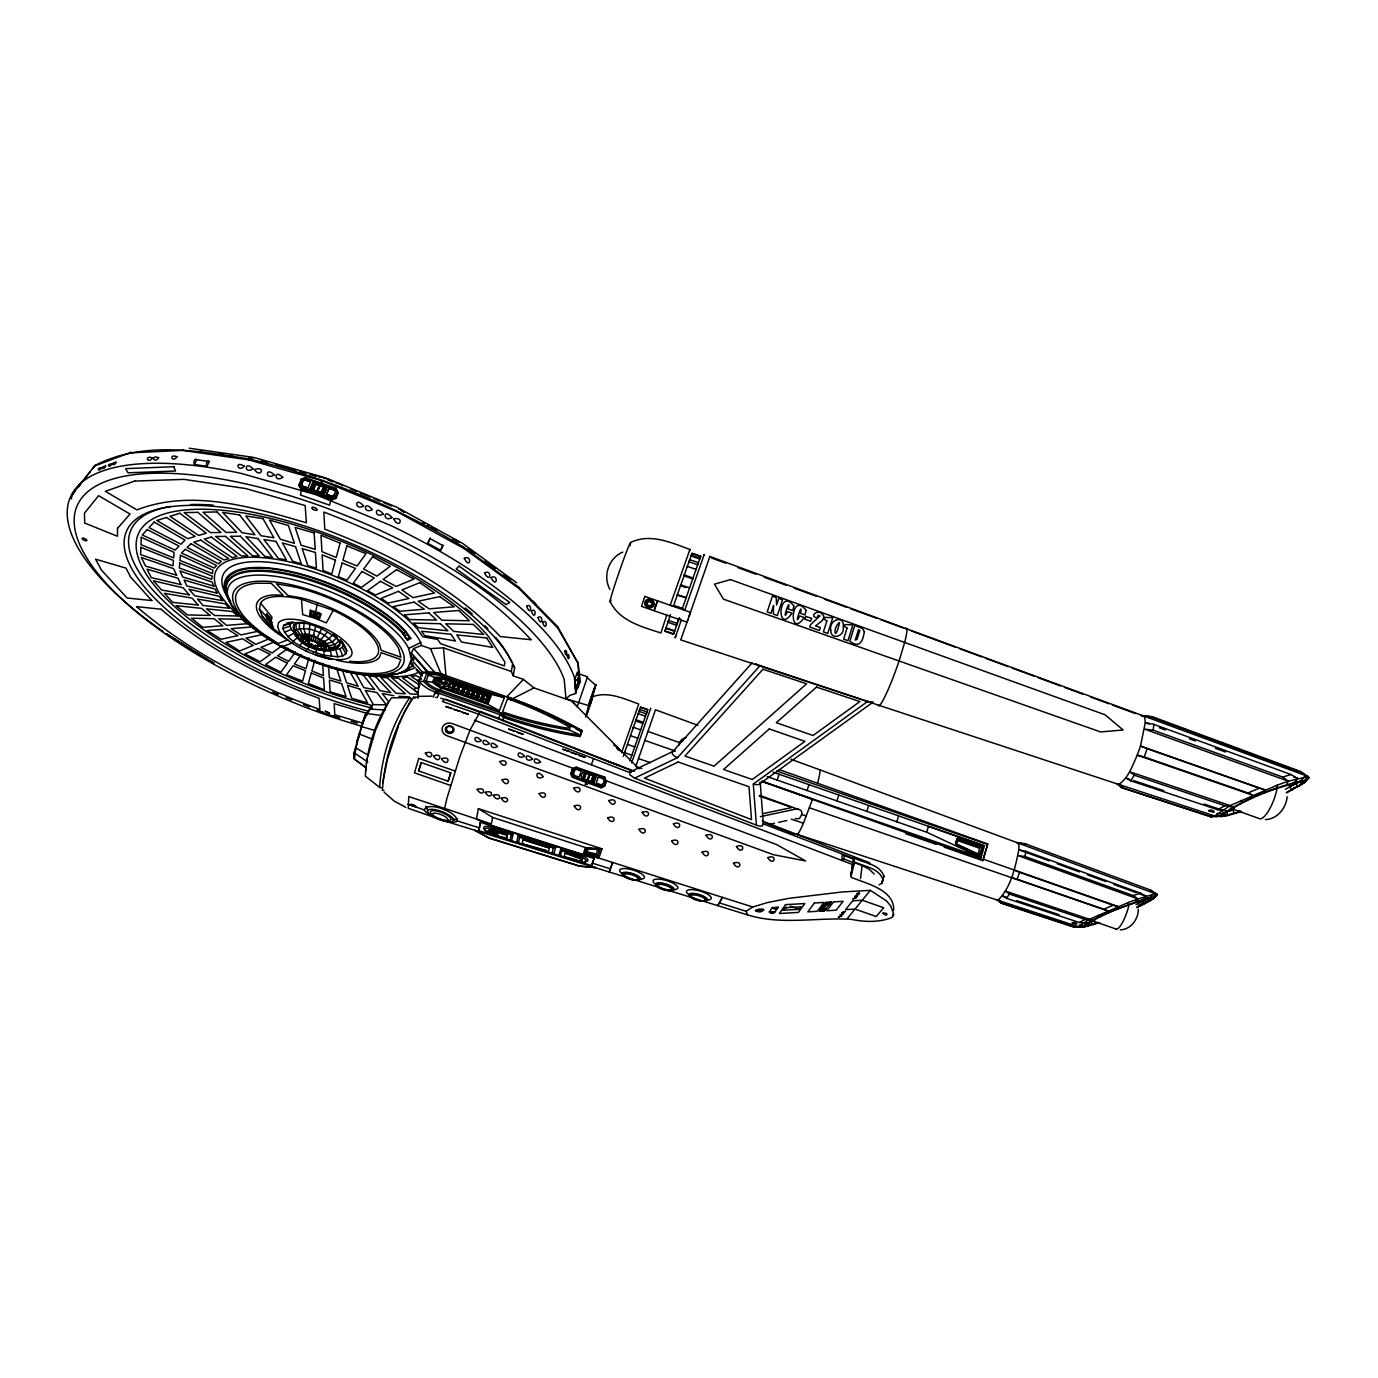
<?xml version="1.0" encoding="UTF-8"?>
<svg xmlns="http://www.w3.org/2000/svg" width="1378" height="1378" viewBox="0 0 1378 1378"><rect width="100%" height="100%" fill="white"/><g stroke="black" fill="none" stroke-linecap="round" stroke-linejoin="round"><path stroke-width="1.5" d="M511.221 834.655L510.049 840.373L511.806 839.977L513.116 833.621L511.221 834.655L494.478 829.332L494.513 827.713L491.688 826.938A10.697 3.29 18.2 0 0 483.747 827.334A10.697 3.29 18.2 0 0 488.208 832.174M342.984 642.871L346.791 650.829L345.826 653.844L342.76 655.876L337.851 656.806L323.899 655.205L324.071 650.089M413.813 656.634L413.658 660.286A6.649 1.929 -41 0 1 413.813 656.634L427.662 672.43M586.305 849.003L585.064 853.912L597.518 856.72L599.413 850.019M310.016 615.69L310.601 610.247L310.016 615.69L313.306 616.655L314.58 611.419L313.306 616.655M417.965 698.25L418.826 681.266L422.374 672.395A37.912 35.139 4.4 0 1 441.976 674.186L510.807 698.198A439.858 428.558 -31.2 0 1 582.067 730.616L580.052 736.593A375.918 327.671 14.4 0 1 503.797 717.593L500.025 714.665L498.457 718.834L501.248 720.039M419.033 686.761L419.377 680.112M422.168 675.978L422.374 672.395L426.818 673.463A34.14 31.642 4.7 0 1 444.474 675.082L441.976 674.186L441.838 675.788L445.972 675.582L443.44 647.832L430.487 648.642L421.41 645.472L413.71 648.521L411.281 652.845L411.901 659.201L410.833 663.559L413.555 666.659M365.773 767.201L353.905 758.951L353.698 752.732L355.834 750.218M366.255 768.063L354.697 759.226L354.663 751.079L354.18 757.779L354.456 754.231M478.993 830.641L480.267 822.304L594.039 858.46L591.61 865.591L478.993 830.641L480.267 822.304M433.398 697.199L434.948 691.963A37.516 34.484 6.1 0 1 418.826 681.266L423.632 681.455A33.813 31.108 6.2 0 0 438.17 691.101L500.421 712.805A341.451 299.198 14 0 0 569.252 729.961L580.448 735.111L580.052 736.593M418.688 770.939L421.22 762.585L450.744 772.886L448.16 781.223L418.688 770.939L421.22 762.585M842.251 854.791L841.82 860.423L843.939 859.028L844.266 854.808L762.93 823.717M365.618 771.043L365.876 767.494M331.099 499.525L329.549 505.158L300.507 495.029L301.403 489.19M759.657 795.33L800.635 810.212A5.701 5.426 2 0 1 801.979 814.243L799.395 818.566L795.158 818.687M1238.391 810.987L1241.061 811.676L1225.49 816.224L1216.602 816.551L1116.938 783.841L1121.347 787.493L1209.712 816.172L1219.926 815.965C1244.782 798.482 1274.995 786.804 1304.708 780.327L1308.273 776.555L1288.378 781.205L1282.677 777.071L1153.248 730.185L1153.782 724.328L1145.29 722.64L1144.86 718.059L1143.43 715.682L1141.122 715.664L1152.49 716.801L1300.798 771.559L1309.1 777.605L1303.467 783.341L1286.621 792.798M1138.314 909.239C1138.417 919.247 1130.821 929.478 1120.366 929.874M853.688 863.472L853.981 860.303M382.671 782.945L387.459 759.157L398.587 725.706M852.241 867.864L852.551 864.54M852.775 864.144L852.5 867.055L852.724 864.781M893.633 910.221C894.753 889.516 865.436 883.35 850.932 877.218L853.74 864.971L853.275 858.287L844.266 854.808M578.088 678.527L578.347 681.972L579.811 682.403L578.192 663.49L557.763 627.937L519.024 588.544L463.835 548.444L463.955 547.324C397.415 507.052 325.122 477.012 249.435 459.012C198.57 450.795 143.123 440.65 95.116 465.402L76.6 488.604L82.577 480.974M448.16 781.223L450.744 772.886M719.54 902.952L722.399 897.354L717.628 905.604L719.54 902.952L746.032 911.237L752.767 907L767.408 902.573L788.612 898.387L842.44 891.945L870.31 890.343L886.554 900.954L890.601 905.828L893.409 913.132A29.782 9.663 16.7 0 1 888.397 918.781C876.425 922.485 863.524 921.848 851.38 919.35C817.257 917.197 781.257 925.361 747.686 914.94L443.268 820.513L408.232 808.283L408.766 796.57L490.689 823.717M365.239 716.25L365.394 715.027L361.363 725.793M381.654 715.492L365.911 713.425L358.159 738.729M366.789 715.044L368.305 711.065M1155.229 896.665L1157.313 894.443L1152.284 894.598L1138.056 898.956L1133.216 895.562L1025.06 856.496L1025.818 851.294L1018.807 849.795L1018.893 845.524L1018.17 843.06L1016.723 842.544L1025.766 843.973L1018.17 843.06M406.493 669.656L406.321 670.793L409.593 668.623L401.721 672.533A101.576 36.586 23 0 1 374.73 674.893M1287.138 796.725C1286.156 808.111 1277.337 819.118 1265.383 819.617M479.182 827.799L456.979 820.84A17.225 6.942 19.1 0 0 445.938 810.247L444.302 809.644L446.903 798.396L460.028 756.178L470.156 729.823L480.302 711.341L634.448 771.301M513.271 675.875L511.359 671.517L512.547 664.179L514.614 667.762L513.271 675.875L523.416 679.406L533.992 687.915L571.56 701.006L576.245 705.45M1277.148 787.372L1276.648 790.404A22.513 6.735 -69.2 0 1 1268.225 811.384A22.513 6.735 -69.2 0 1 1259.01 818.48L1230.278 808.18M779.259 769.596L987.733 843.939L982.859 860.647L944.274 847.177M523.416 679.406L506.811 696.786L510.549 699.748L510.807 698.198L506.518 696.717A391.662 381.43 -22.2 0 1 570.733 725.93L582.067 730.616L580.448 735.111A376.607 328.136 14.4 0 1 504.055 716.06L434.948 691.963L438.17 691.101M367.823 762.086L354.525 753.008L357.264 740.589M355.765 746.945L354.956 751.716L356.316 746.153M366.341 763.894L367.323 758.4M478.373 808.628L476.409 819.169L491.085 825.284L583.066 854.515L598.827 858.081L602.048 848.831L478.373 808.628L492.635 817.412L585.426 847.556L602.048 848.831M313.271 635.706L305.52 633.846L303.694 628.351L304.142 622.649L299.353 622.529L293.652 624.906C291.395 641.373 314.925 653.448 328.825 649.09L328.636 645.765L324.433 641.459L313.271 635.706L315.924 625.44M309.792 623.631L309.24 634.517M271.345 618.688L266.505 614.244L266.195 615.742L270.811 620.823L273.188 627.076L262.302 616.345L259.409 609.024L260.563 603.03A64.025 22.909 22.9 0 1 301.455 599.275L333.2 610.333A64.025 22.909 22.9 0 1 377.951 646.713A64.025 22.909 22.9 0 1 349.495 661.199M333.2 610.333L326.362 622.89L314.477 618.102L317.267 603.891M316.079 617.62L319.386 618.963L316.079 617.62L317.216 612.349L319.903 613.417M491.085 825.284L492.635 817.412M507.07 835.43L492.428 830.865A5.788 1.774 18.2 0 0 488.053 831.296A5.788 1.774 18.2 0 0 491.843 834.276L506.398 838.875L507.328 834.655L492.687 830.09A5.788 1.774 18.2 0 0 488.415 831.037M506.398 838.875L507.328 834.655M860.544 878.561L862.094 865.505L854.412 862.611M266.505 614.244L271.087 619.928L266.953 615.466L267.263 613.968M850.777 874.909L851.518 871.378M851.087 874.1L852.62 865.591M267.832 617.62L271.087 621.547L272.017 617.206L260.563 603.03M518.231 835.24L516.888 841.545L518.438 842.991L519.661 837.324L518.231 835.24L555.73 847.16L554.094 853.103L551.941 853.378L553.405 848.038L555.73 847.16M1127.979 904.881L1128.496 902.435L1138.056 898.956L1136.678 901.712C1118.299 909.187 1098.111 914.906 1082.23 926.894L1073.72 927.032L1001.479 903.296L996.57 899.541L1000.635 900.885M522.107 843.749L523.089 839.667L549.391 848.021L548.323 851.88L522.107 843.749L546.566 850.484M307.69 641.321L303.883 634.741L309.464 643.543L314.907 646.024L318.749 645.765L317.147 643.009L313.116 640.942L314.46 635.017M323.899 655.205C308.672 650.347 289.759 644.267 282.852 628.523L283.575 625.388C304.504 616.379 331.392 630.935 345.568 647.023M80.355 484.505L81.491 482.334M80.544 483.678L79.511 485.693M591.972 699.18L595.985 684.573L594.004 689.413M78.357 487.089L79.476 484.935M297.131 635.482L291.309 629.384L290.121 626.18L290.724 623.562L293.118 621.771M356.781 744.223L357.694 740.331M356.644 745.515L357.539 741.743M71.708 495.753L75.876 489.672L71.725 495.77L71.415 498.939M367.754 756.625L375.626 729.858L387.838 703.073M689.689 550.39L689.913 549.477C671.207 542.622 650.089 532.924 630.469 542.553M589.87 701.281L588.509 705.519L565.962 698.767L570.01 695.356L575.677 693.461L577.537 686.554M303.177 642.94L298.905 638.651L298.613 635.292L305.52 633.846M315.769 652.81L316.992 648.004M317.44 648.487L318.473 646.024L324.106 646.644L327.292 645.421L326.241 647.901C317.577 651.157 305.416 645.61 300.904 637.721L302.282 634.001M300.904 637.721L302.109 634.621M577.158 706.931L587.545 676.805M1276.476 788.182L1277.251 785.133L1288.378 781.205L1286.587 784.616M879.164 884.848L881.954 883.126L883.091 878.888M474.514 720.212L853.74 864.971L853.947 857.943C863.782 862.99 879.44 863.937 883.918 876.029L881.868 882.557M585.581 716.853L588.923 704.416M570.785 774.126L572.697 768.666L576.176 767.15L604.701 777.106L605.993 781.843L604.374 786.407L600.98 787.751L572.542 777.364L570.785 774.126L572.697 768.666M576.211 767.735L573.127 769.217L576.176 767.89L604.253 777.674L605.769 780.603L604.253 777.674M308.948 657.84L306.002 668.64L294.392 663.989L301.145 654.722M573.231 773.592L574.454 770.164L573.231 773.592L574.161 775.401L579.087 777.106L581.24 771.06L576.331 769.355L574.419 770.319M572.542 777.364L570.957 773.54M982.859 860.647L987.733 843.939M575.832 768.39L576.176 767.15M574.161 775.401L573.282 773.454M979.637 854.377L982.514 846.747L957.521 838.048L955.436 842.75M982.514 846.747L980.12 855.531L955.815 844.18L957.521 838.048M762.206 781.309L981.153 857.667L984.392 845.799L773.092 772.145M314.856 660.217L311.841 670.983L323.434 675.616L322.641 663.335M560.846 848.779L559.175 854.67L560.278 855.979L579.208 861.75A8.733 2.687 17.4 0 0 586.167 861.233A8.733 2.687 17.4 0 0 580.775 856.823L561.793 850.691L560.846 848.779L581.947 855.6A9.698 2.98 17.4 0 1 587.855 859.665A9.698 2.98 17.4 0 1 584.565 861.646M981.153 857.667L926.705 832.226L928.393 826.318L984.392 845.799M585.96 772.696L583.686 779.087C574.609 775.349 605.028 786.166 587.51 780.413L589.715 774.195M560.278 855.979L561.793 850.691M584.634 771.353L595.52 774.987L596.209 776.555L595.468 775.142L584.634 771.353C576.159 776.503 584.806 783.634 592.712 782.911L594.176 782.273L596.243 776.417M317.371 646.299L324.64 645.421L325.535 642.286M356.988 741.054L359.262 733.682M357.97 739.865L359.761 733.682M584.737 772.111L594.848 775.797L584.737 772.111L582.463 778.467M326.241 647.901L326.603 646.678C322.176 638.737 309.843 633.122 301.214 636.481M591.593 700.472L592.368 698.095M896.802 821.805L898.525 815.897M883.918 876.029L882.953 879.388C878.423 867.313 862.783 866.383 852.93 861.319M881.954 883.126L882.936 879.784M565.187 853.034L579.208 858.425A4.789 1.464 17.4 0 1 582.171 860.837A4.789 1.464 17.4 0 1 578.347 861.129L564.067 856.771L565.187 853.034L579.449 857.633A4.789 1.481 17.4 0 1 582.429 859.855A4.789 1.481 17.4 0 1 579.742 860.561M996.57 899.541L997.93 900.282C1011.056 887.466 1015.293 867.348 1018.807 849.795L1049.14 860.854M866.883 811.366L868.64 805.475M591.369 781.567L593.539 775.521M824.664 910.135L822.08 910.29L821.391 908.033L826.283 908.688L823.837 911.22L819.445 911.185L826.163 902.314L831.399 902.022L823.837 911.22M827.351 903.451L829.677 904.261L824.457 904.554L824.75 903.606L822.511 906.552M592.712 782.911L594.211 782.118M836.98 800.945L838.789 795.054M321.866 650.45L333.2 650.33L339.453 645.869L340.142 643.629L336.766 637.601L332.908 634.224L329.29 638.651L324.433 641.459M598.224 777.14L603.133 778.863C605.08 780.792 603.667 784.34 601.049 784.771L596.14 783.066L598.276 777.003M893.288 914.251L892.875 915.233L893.03 914.286M332.184 649.572L339.815 648.9L342.347 647.178L343.122 644.663L342.106 641.493M807.095 790.524L808.92 784.65M588.94 704.072L590.594 699.077M591.954 699.507L590.335 704.399M564.067 856.771L576.969 859.906M600.98 787.751L604.718 785.322L606.441 780.448M604.167 778.794L604.701 777.106M777.192 780.086L779.052 774.229M549.391 848.021L523.089 839.667M604.374 786.407L604.718 785.322M670.483 614.64L664.937 631.313L673.48 634.293L679.199 617.688L681.266 620.203L675.099 637.945L675.926 635.534M680.543 585.719L680.835 584.823L689.586 587.872L696.045 569.407L687.312 566.375L680.543 585.719L685.779 587.545M591.317 701.505L589.508 706.793M371.268 705.915L364.085 719.712L359.038 733.906L372.663 739.263M493.6 834.913L506.656 838.1M1308.273 776.555L709.877 556.436L689.034 616.5M463.835 548.444L396.244 511.307L396.571 510.291M583.066 854.515L585.426 847.556M585.064 853.912L586.839 848.676L599.947 849.692L597.518 856.72M645.455 716.216L640.684 729.858L633.398 727.308L633.002 728.445L638.203 713.683L645.455 716.216L647.763 709.704L640.563 707.19L638.031 714.235M590.387 699.542L591.438 696.613M666.78 615.156L660.906 633.002C642.062 626.766 619.669 621.254 610.213 601.686M591.61 865.591L594.039 858.46M703.9 555.334L704.21 554.456L684.711 610.299L682.42 608.456L670.19 605.252L689.913 549.477M623.287 756.35L624.975 751.475L624.561 752.664L631.847 755.213L629.918 760.725M621.581 752.698L638.772 703.986C623.683 698.801 606.888 690.309 590.938 697.457M680.835 584.823L677.201 595.227L686.158 597.707L677.425 594.659L673.67 605.407L682.42 608.456L689.586 587.872M691.119 556.023L692.049 553.336L700.644 556.333L692.049 553.336L687.209 566.771M624.561 752.664L633.398 727.308M677.201 623.476L668.537 620.444L667.882 622.288L676.564 625.319L678.527 619.652M641.821 768.545L635.758 766.495L655.48 709.808L697.923 725.31M591.334 696.768L592.333 693.892M588.63 709.429L589.612 706.638M631.847 755.213L640.684 729.858M631.641 762.844L650.726 708.154M695.907 569.803L700.644 556.333L699.714 559.02L692.841 556.609M688.001 619.445L680.732 639.909L1121.02 785.184M796.691 833.862A34.416 3.049 -70.7 0 0 803.426 823.234L812.52 799.206L762.051 781.292M605.82 780.465L604.201 785.047L601.17 786.39L573.041 776.572L571.543 773.661L573.179 769.079M1011.418 877.631L1017.102 879.233L1019.531 872.343L1014.105 870M1123.346 787.82L1119.143 784.185C1128.789 777.536 1132.492 765.341 1137.263 755.161L1144.205 756.953L1147.133 748.702L1140.502 745.998L1145.29 722.64L1149.286 724.105M592.316 694.064L593.332 691.119M588.647 709.274L586.787 714.562M587.235 779.879L589.164 774.436L586.184 773.385L584.238 778.846M588.061 780.172L589.991 774.729L592.988 775.762L591.041 781.205M319.386 618.963L321.229 613.968L317.216 612.349M591.351 764.807L593.556 758.623M569.252 729.961L570.733 725.93M579.432 674.858L577.434 680.301L574.781 679.337L577.451 672.068L579.432 674.858L579.983 682.162L578.002 687.588L575.539 689.052L574.781 679.337M575.539 689.052L578.071 682.351L577.761 678.2M578.347 681.972L576.693 686.52L578.14 686.95M610.351 868.812L612.676 862.473L609.145 871.964L610.351 868.812L592.454 863.214M593.195 691.601L595.003 686.64M587.786 711.668L586.029 716.543M499.37 710.755L504.365 697.63L443.923 676.546A32.452 30.075 4.7 0 0 428.524 674.824L425.888 681.473A32.142 29.558 6.2 0 0 438.772 689.62L499.37 710.755L487.881 704.296L442.407 688.432A24.149 22.237 6.2 0 1 432.744 682.317L425.595 681.145M313.168 653.017L313.736 652.276M361.036 727.084L365.911 713.425M485.779 702.005L485.538 699.628L488.294 695.442L484.556 694.133L482.042 700.696L485.779 702.005L488.294 695.442M490.241 695.046L489.069 695.115L486.158 702.711L487.209 702.969L490.241 695.046L445.904 679.578A23.219 21.497 5.1 0 0 435.879 678.252L434.259 682.334A23.064 21.238 6.2 0 0 442.803 687.484L443.527 687.863A22.134 20.377 6.2 0 1 435.345 682.92L434.018 682.093M487.881 704.296L491.653 694.443L504.365 697.63M476.047 698.612L478.579 692.049L474.842 690.74L472.292 697.302L476.047 698.612L475.789 696.217L478.579 692.049M477.167 698.99L479.699 692.428L483.437 693.737L480.922 700.3L477.167 698.99L478.786 697.268L479.699 692.428M480.922 700.3L480.664 697.923L483.437 693.737M482.042 700.696L483.661 698.973L484.556 694.133M709.549 557.298L709.877 556.436M467.435 695.597L469.967 689.034L473.705 690.344L471.173 696.906L467.435 695.597L469.054 693.875L469.967 689.034M471.173 696.906L470.914 694.529L473.705 690.344M472.292 697.302L473.911 695.563L474.842 690.74M461.423 693.513L461.199 691.325L463.973 686.95L460.235 685.641L457.685 692.204L461.423 693.513L463.973 686.95M462.56 693.892L465.109 687.346L468.847 688.655L466.298 695.201L462.56 693.892L464.179 692.169L465.109 687.346M466.298 695.201L466.04 692.824L468.847 688.655M451.691 690.102L451.433 687.725L454.24 683.557L450.503 682.248L447.936 688.811L451.691 690.102L454.24 683.557M452.811 690.499L455.377 683.953L459.115 685.262L456.549 691.808L452.811 690.499L454.43 688.776L455.377 683.953M456.549 691.808L456.307 689.431L459.115 685.262M457.685 692.204L460.235 685.641M447.936 688.811L449.555 687.071L450.503 682.248M435.103 682.696L436.895 678.992A22.289 20.636 5.2 0 1 446.506 680.267L489.069 695.115M435.706 697.354L437.343 697.526L438.979 693.358L434.845 693.53M432.52 682.076L434.707 677.321A24.322 22.513 5.1 0 1 446.265 678.613L491.653 694.443M419.877 684.866L418.464 688.38A6.924 2.429 21.6 0 0 414.451 689.362A6.924 2.429 21.6 0 0 418.223 693.065L398.19 678.148L391.869 677.873L410.231 693.961L417.861 694.34M423.632 681.455L426.818 673.463M407.871 670.294L403.926 672.24L401.721 672.533L402.066 671.654M407.543 640.253L402.893 633.708L406.028 631.692L410.799 638.427L407.543 640.253L402.893 633.708A101.576 36.586 23 0 0 266.815 571.508A101.576 36.586 23 0 0 247.54 622.012M440.615 550.287L443.027 545.361L440.615 550.287L427.766 543.259L430.177 538.316L427.766 543.259M407.905 667.899L411.402 659.39L408.646 648.47A98.803 35.466 22.9 0 0 267.763 575.47A98.803 35.466 22.9 0 0 265.454 637.015A98.803 35.466 22.9 0 0 407.905 667.899L413.762 665.918M320.471 649.038L321.522 646.558M323.072 649.124L324.106 646.644M325.036 648.745L326.086 646.265M310.825 646.179L311.876 643.715M314.132 647.522L315.183 645.042M302.85 640.994L303.901 638.531L301.954 635.241M304.986 642.82L306.037 640.339L303.901 638.531M307.69 644.577L308.741 642.114L306.037 640.339M399.293 723.794L402.841 715.492M301.455 639.271L302.523 636.791M299.129 485.745L301.196 479.096L305.106 477.598L336.111 488.398L337.92 493.531L335.767 498.509L331.857 499.835L316.285 493.445L300.835 489.035L299.129 485.745L301.696 479.51L299.698 484.057L301.231 487.312L331.788 497.975L335.198 496.648L337.162 491.877L335.629 488.828L337.162 491.877M335.767 498.509L337.851 491.86M333.838 495.477L335.302 492.118L334.354 490.034L329.015 488.174L326.397 494.444L331.736 496.304L333.838 495.477L331.719 496.08L326.379 494.22M634.741 746.91L627.438 744.361M320.936 492.514L323.382 486.951L320.127 485.814L317.698 491.395M321.229 493.083C331.22 485.056 311.428 478.373 312.927 490.189L321.212 492.807M324.278 493.582L326.81 487.519L324.278 493.582L322.607 494.22L310.791 489.896L310.067 488.415L310.791 489.896M326.397 494.444L329.015 488.174M313.374 483.213L311.531 489.448L323.52 492.945L325.346 486.71L313.392 483.437L314.305 482.851M313.547 489.948L315.993 484.367L319.231 485.504L316.802 491.085M317.078 491.636L319.851 485.263M301.575 484.022L302.523 486.124L307.88 487.984L310.515 481.714L305.175 479.854L303.057 480.664L301.593 484.246L303.057 480.664M310.084 488.639L312.634 482.576L314.287 481.938L326.069 486.038L326.81 487.726M71.708 495.891L72.397 495.046M637.756 738.246L630.487 735.663M207.027 466.315L209.232 461.544L196.709 459.735A2.894 1.654 -83.9 0 0 194.332 460.493A2.894 1.654 -83.9 0 0 194.487 464.507L207.027 466.315A2.911 1.654 -83.8 0 1 206.872 462.302A2.911 1.654 -83.8 0 1 209.232 461.544M194.487 464.507L196.709 459.735M322.107 627.92L317.336 637.325M673.635 751.131L629.712 772.197L629.78 774.746L634.621 778.139L758.055 825.766A6.959 2.98 23.5 0 0 762.137 825.939L763.326 824.268L760.208 782.136A6.563 3.221 21.2 0 1 753.301 784.048L756.436 825.25M403.547 713.821L410.644 700.989M307.587 649.52L309.843 645.128M852.345 867.951L853.43 865.884M314.58 641.528L316.44 637.98M1135.989 901.97L1136.04 900.867M1006.526 897.25L1002.495 895.924L1006.663 898.387L1009.282 894.012L1084.986 919.436L1092.478 920.194M1129.684 779.276L1125.671 777.933L1130.77 780.792L1134.283 775.194L1224.87 805.699L1233.655 806.785M326.879 632.519L321.143 639.306M850.794 875.254L850.967 873.445M769.303 911.995L772.283 907.585A3.6 3.393 35.2 0 0 778.208 907.241L775.177 911.668L769.303 911.995A3.583 3.376 35.3 0 0 775.177 911.668M578.484 855.996L579.397 854.67M786.373 907.258L783.272 909.687L786.338 907.447M1136.678 901.712L1144.05 899.266L1146.151 896.286L1140.519 893.168L1025.818 851.294M295.34 652.087L288.657 661.388L277.65 655.807L287.985 648.332M799.24 909.342L801.031 906.845L784.737 907.792L782.997 910.29L799.24 909.342L790.249 906.19M1294.993 782.032L1297.628 778.381L1291.014 774.539L1153.782 724.328M797.345 834.413L1078.233 926.653L1089.464 919.298L1128.496 902.435M821.254 911.375L822.08 910.29M823.975 907.878L827.144 903.624L831.399 902.022M828.901 904.605L829.763 903.486M1116.49 929.203L1090.98 920.297L1091.72 919.35M84.024 479.768L90.19 471.793M92.653 468.606L95.116 465.402M847.401 918.403L870.31 890.343M1291.909 790.197L1294.166 787.424M299.87 645.576L303.108 641.666M1215.12 815.707L1230.158 805.596L1277.251 785.133M1136.953 907.516L1144.084 904.071L1146.169 901.608L1138.331 905.398M1144.05 899.266L1149.614 897.733L1152.284 894.598M1301.159 780.568L1304.38 776.796M1144.084 904.071L1153.007 898.938L1157.313 894.443L1149.838 889.792L1156.056 893.977L1153.076 897.147L1149.614 897.733M1154.988 896.802L1153.076 897.147M672.774 751.647L752.147 662.818M634.621 778.139L677.545 757.642L760.088 665.591L867.64 701.454L873.135 702.074L759.829 783.789M315.958 642.234L318.731 639.151M1298.834 786.39L1301.779 783.238M1300.97 784.564L1301.865 783.6M1149.562 901.143L1155.97 895.958L1153.007 898.938M93.876 466.212L129.721 452.845L182.551 450.417L248.608 459.856L249.435 459.012M1286.329 792.505L1301.194 784.203L1302.865 782.48L1302.176 781.636C1274.305 787.734 1246.056 798.672 1222.527 814.777L1227.626 814.984L1240.872 811.16M1303.519 782.893L1304.57 781.843M1305.138 781.653L1306.189 780.585M1303.467 783.341L1309.1 777.605L1301.59 772.541L1150.372 716.767M336.766 637.601L332.735 641.631L326.999 643.664M339.229 640.804L334.957 644.473L328.636 645.765M411.057 698.887L409.662 697.785C392.024 723.381 381.534 756.367 379.656 787.389L381.258 787.837M293.135 641.201L297.235 637.842L306.45 645.076M182.551 450.417L183.584 449.607M372.043 707.431L371.405 708.843M370.337 709.463L371.716 708.361M333.614 648.091L329.979 650.95L325.001 650.554M340.142 643.629L335.784 646.988L329.256 647.608M579.346 866.125L595.52 867.572L579.346 866.125L488.897 838.065L474.773 830.279L489.121 837.979L579.466 866.021M282.369 645.455L272.103 652.983L261.028 647.35L274.963 641.683M753.301 784.048L867.64 701.454M307.845 640.787L313.116 640.942M317.147 643.009L321.16 640.133M339.453 645.869L333.2 650.33L327.378 650.089M129.721 452.845L130.893 452.053M1285.398 789.37L1300.246 781.05L1301.194 784.203M1303.485 782.118L1306.878 779.896M402.893 633.708L406.028 631.692L406.717 634.38L410.799 638.427M1154.092 897.526L1151.285 899.662L1153.197 898.439M1136.764 907.292L1148.184 901.522L1152.06 898.542L1151.061 898.18C1127.945 904.33 1104.312 912.839 1084.365 925.93L1098.938 922.502M405.149 635.379L406.717 634.38M403.926 672.24L409.593 668.623M1295.802 783.031L1297.576 781.395M419.17 671.586L415.484 673.756A116.286 42.218 23 0 1 370.975 674.927M287.83 636.705L294.203 632.984M622.701 552.096C608.697 557.969 602.496 576.228 609.92 589.422M407.475 638.651L409.094 637.738M429.23 525.776L428.386 525.07M1130.77 780.792L1217.652 809.696L1224.87 805.699M1006.663 898.387L1079.284 922.502L1084.986 919.436M1136.058 904.623L1147.461 898.835L1148.184 901.522M510.549 699.748L533.992 687.915M408.646 648.47L420.703 642.51L421.41 645.472M1294.734 783.6C1279.525 791.075 1307.567 779.293 1293.546 783.961M318.06 643.802L322.779 641.528M1143.602 899.128L1140.433 901.091L1142.707 900.506M1144.601 899.713L1147.771 897.75M592.643 782.015L594.9 775.642M267.074 618.756L271.81 622.546L266.35 616.896L271.053 622.873M270.467 621.357L271.81 622.546M284.316 632.381L291.309 629.384M1144.205 756.953L1247.968 792.953L1259.268 788.216L1264.987 789.87L1265.314 792.488M1017.102 879.233L1103.778 909.187L1113.2 905.243L1118.109 906.517L1118.523 908.584M1295.32 781.998L1288.843 785.632L1292.426 784.668M572.456 769.579L574.35 768.838L452.139 723.536A7.631 6.597 10.1 0 0 442.459 727.171A7.631 6.597 10.1 0 0 447.127 735.8L773.454 854.704L805.699 860.974L776.451 844.507L605.2 780.396M299.009 484.057L300.731 487.536L331.788 498.371L335.698 496.855M324.261 493.358L322.607 494.22M301.713 479.733L305.124 478.2L335.646 489.052M303.074 480.888L305.193 480.078L310.515 481.714M319.954 655.411L318.731 655.894L321.987 656.1M292.67 642.803L283.213 646.316L300.077 654.946A88.95 31.832 22.9 0 0 398.242 666.194L400.86 659.562L381.138 652.672L379.363 657.495A67.177 24.029 22.9 0 1 336.37 660.062M1145.514 898.335L1147.53 897.715M1078.233 926.653L1083.814 927.17L1099.627 922.657M318.662 644.559L323.813 642.854M1133.216 895.562L1140.519 893.168M438.772 689.62L442.407 688.432M282.852 628.523L290.121 626.18M905.191 628.661L906.535 628.213A41.271 4.323 -70.3 0 1 904.726 642.217L899.093 660.906A41.271 4.323 -70.3 0 1 878.182 705.502M401.721 672.533L405.408 671.758M1282.677 777.071L1291.014 774.539M1087.707 925.12L1084.383 926.085L1087.81 926.378M1085.761 926.171L1085.072 923.467L1094.545 921.072L1095.234 923.76M686.106 737.661L683.953 738.229A9.198 8.01 23.2 0 0 679.664 742.656A9.198 8.905 27.4 0 0 679.199 744.93M283.575 625.388L290.724 623.562M314.218 648.607L319.007 649.382M318.886 645.231L325.983 643.629M770.354 824.182L774.488 823.269M778.622 822.356L786.89 820.513M286.435 623.218L291.447 622.133M760.363 816.654L798.155 808.576M763.636 813.502L792.04 807.491L759.209 796.036M1094.787 920.022L1090.98 920.297M318.749 645.765L325.673 644.697M321.884 656.824L323.761 656.531M316.234 646.265L322.917 645.765M318.232 646.127L324.64 645.421M418.86 696.338L432.141 696.166M1231.14 808.765L1234.033 808.473M1073.72 927.032L1079.99 926.946M1121.347 787.493L1211.073 816.93L1216.602 816.551M629.712 772.197L631.348 772.317M772.283 907.585L778.208 907.241M824.457 904.554L829.677 904.261M821.099 908.98L826.283 908.688M819.445 911.185L824.595 910.875M332.012 658.805L328.446 658.942L317.147 655.601L305.761 651.019M328.825 649.09L335.181 648.969L335.784 646.988C328.653 633.966 308.396 624.751 294.358 630.332L293.858 632.364L298.234 636.791M248.626 457.703L253.018 458.288M409.662 697.785L391.541 697.802C375.694 719.85 366.479 749.029 365.377 776.159L379.656 787.389M387.356 704.847L372.87 704.658L369.786 710.083M318.197 649.779L325.759 650.812M398.965 696.338L409.008 696.837L411.988 699.438M413.762 697.061L417.827 697.268M1079.284 922.502L1086.708 923.294M369.166 708.998L385.203 710.014M1217.652 809.696L1226.334 810.815M1079.284 925.206L1083.211 925.585M1216.981 813.485L1221.649 813.95M1153.248 730.185L1144.67 729.151L1288.378 781.205M1143.43 715.682L1152.49 716.801M1025.06 856.496L1017.946 855.566L1138.056 898.956M189.182 448.212L253.518 457.358M218.895 453.379L223.425 454.068M1091.049 924.156L1093.874 924.604M1082.23 926.894L1083.814 927.17M230.436 455.033L231.814 455.377M443.268 820.513L444.663 820.754M393.832 695.701L382.274 693.547L388.562 701.712M327.309 479.148L333.442 481.611M585.133 852.482L597.57 855.307M318.921 476.53L322.107 477.443M324.243 478.51L325.26 478.614L323.537 477.839M384.031 790.645L382.412 790.197C384.479 758.021 395.348 723.881 413.555 697.268L414.967 698.405M494.478 829.332L491.929 828.643A9.629 2.945 18.2 0 0 484.643 829.349A9.629 2.945 18.2 0 0 490.947 834.327L493.427 835.223L493.358 834.258M200.361 450.727L201.739 451.261M404.426 512.185L399.93 509.36M254.275 457.582L325.397 477.787L397.019 507.311L462.388 543.294M261.372 460.562L267.453 462.285M275.583 464.593L295.857 470.346M299.922 471.5L306.002 473.24M312.823 475.255L315.683 476.065M248.608 459.856L322.159 480.767L396.244 511.307M360.657 726.327L375.522 730.702M577.83 675.065L579.294 675.496M576.159 679.647L577.623 680.077L578.002 687.588M310.291 610.488L314.27 611.66M310.326 615.449L313.598 616.414M314.477 618.102L302.695 614.64L301.455 599.275M640.563 707.19L647.781 709.704M315.924 654.912L325.346 657.702A39.928 14.09 22.9 0 0 351.993 652.431A39.928 14.09 22.9 0 0 323.503 627.834L303.918 620.996A39.928 14.09 22.9 0 0 278.442 623.063L277.65 626.714L279.372 631.21A39.928 14.09 22.9 0 0 306.433 651.105M366.686 713.322L334.182 703.607L334.785 714.734L362.517 723.054M333.149 715.923L339.057 717.697M351.149 721.331L357.229 723.14M339.746 718.455L316.957 710.514M319.954 477.288L318.921 476.926M584.53 853.533L752.767 907M494.513 827.713L513.116 833.621M519.661 837.324L553.405 848.038M440.719 819.359L443.268 820.168M1000.239 902.607L1075.322 927.291M1133.715 780.62L1163.842 790.645M1204.027 804.011L1222.114 810.04M1016.602 900.609L1058.941 914.665M1230.158 805.596L1129.564 771.714L1134.283 775.194M1089.464 919.298L1005.389 891.066L1009.282 894.012M791.316 819.135L803.426 823.234M638.514 758.606L650.433 762.671M801.91 814.501L806.388 816.034M809.506 807.835L1107.636 910.892L1109.014 912.563M691.325 555.179L699.99 558.193M1253.911 797.259L1252.43 795.123L1137.263 755.161L1140.502 745.998L1264.987 789.87M336.749 482.955L335.956 482.92M329.015 488.38L334.354 490.034M666.005 627.834L674.652 630.848M577.365 673.239L587.424 676.753M443.44 647.832L511.359 671.517M776.727 771.008L987.268 844.421M956.573 838.668L981.549 847.349M767.219 776.624L926.705 832.226M905.673 833.724L936.144 844.352M450.847 683.798L452.707 684.453M455.705 685.486L457.582 686.141M460.545 687.002L462.612 687.708M465.454 688.897L467.314 689.551M470.311 690.585L472.189 691.239M475.186 692.29L477.064 692.945M480.061 693.978L481.921 694.633M484.918 695.683L486.796 696.338M449.555 687.071L451.433 687.725M454.43 688.776L456.307 689.431M464.179 692.169L466.04 692.824M469.054 693.875L470.914 694.529M473.911 695.563L475.789 696.217M478.786 697.268L480.664 697.923M483.661 698.973L485.538 699.628M459.15 690.602L461.199 691.325M442.803 687.484L487.209 702.969M608.111 761.569L620.41 765.841M311.049 474.738L309.706 474.032L316.647 476.116M644.87 740.417L675.168 751.044M762.034 781.498L983.306 860.165M445.835 699.783L498.457 718.834M572.68 776.882L601.256 786.855M454.998 770.991L418.826 758.365L414.451 772.834L450.52 785.426M407.836 804.201L424.39 809.971A17.259 3.497 20.2 0 0 439.306 818.859M1147.133 748.702L1259.268 788.216M817.499 783.169A34.416 3.049 -70.7 0 0 819.996 769.871L1157.313 894.443M983.616 859.286L1118.109 906.517M1019.531 872.343L1113.2 905.243M648.004 731.425L679.647 742.656M711.565 558.038L725.689 563.189M737.781 567.598L755.936 574.23M763.998 577.158L786.183 585.254M794.262 588.199L816.448 596.295M824.509 599.223L846.695 607.319M850.726 608.8L876.959 618.36M880.99 619.824L903.176 627.92M790.938 759.278L819.996 769.871M1057.219 863.817L1079.456 871.929M1087.535 874.875L1105.724 881.524M1113.82 884.469L1136.058 892.6M1140.088 894.064L1146.151 896.286M1159.311 727.773L1165.323 729.978M1189.386 738.78L1195.398 740.985M1215.448 748.306L1225.455 751.975M1293.615 776.916L1297.628 778.381M758.4 664.971L760.088 665.591M577.726 769.079L583.394 771.163M911.237 630.883L955.609 647.247M959.639 648.728L981.825 656.91M985.856 658.408L1008.024 666.573M1012.072 668.072L1034.241 676.254M1038.271 677.735L1060.457 685.917M1064.488 687.398L1082.643 694.099M1090.704 697.079L1108.859 703.762M1112.89 705.243L1135.076 713.425M1024.44 843.491L1150.975 890.222M428.885 525.69L427.99 525.311M843.939 859.028L852.879 862.439M632.123 770.87L502.643 720.66L504.055 716.06L500.421 712.805M764.773 822.632L794.469 834.172M629.505 772.524L477.977 713.925L442.424 701.523L445.042 699.042L480.905 712.03M844.249 855.566L854.257 859.424L853.275 858.287M762.258 821.012L869.552 862.749L869.828 863.92M341.417 485.28L342.743 485.624L341.399 484.867M428.076 674.875L434.38 677.373M272.413 692.152L278.27 694.495M286.073 697.595L291.929 699.921M303.642 704.589L309.499 706.914M317.319 710.014L323.262 712.374M311.859 646.885L315.441 648.332M444.302 809.644L441.735 808.593A17.259 6.924 21.2 0 0 424.424 809.988M337.093 483.092L339.97 484.264M329.928 480.543L332.804 481.732M350.615 489.035L356.471 491.446M360.381 493.066L370.148 497.096M374.058 498.698L379.932 501.127M383.825 502.729L391.645 505.95M320.643 483.592L328.412 486.796M405.769 807.353L394.177 801.066L384.169 792.247M328.481 479.957L327.327 479.372M1103.778 909.187L1107.636 910.892M862.094 865.505L869.001 869.105L874.289 874.065M966.081 850.037L977.278 855.256M399.603 509.188L398.655 509.102M403.857 511.944L400.55 510.17M436.154 529.772L431.572 527.292M1247.968 792.953L1252.43 795.123M410.833 663.559L413.004 664.678M306.674 644.422L310.222 647.005M424.458 522.917L422.874 522.279L423.718 522.968M454.43 539.401L452.845 538.764L453.672 539.435M429.747 538.402L442.596 545.43M455.722 540.107L459.184 542.191L454.964 540.159M532.459 600.963L533.338 601.514M1209.712 816.172L1211.073 816.93M1097.835 915.268L1100.109 916.542M1219.926 815.965L1221.27 816.741M421.547 678.768L416.19 675.633L411.212 676.46L418.12 681.042M355.438 747.582L368.357 755.333M191.077 649.141L166.015 633.553L213.314 663.438L212.556 662.508M194.66 651.363L210.765 661.388M431.28 527.119L436.981 529.875M1240.527 800.497L1243.077 802.151M417.775 683.953L407.44 677.098L402.514 677.924L415.777 687.966M463.955 547.324L518.972 587.321L557.59 626.628L578.192 663.49M435.534 678.286L436.568 679.027M462.905 543.604L516.664 582.756M468.02 548.41L474.876 553.405M485.159 560.898L495.46 568.373M504.038 574.626L510.894 579.621M997.93 900.282L1001.479 903.296M443.923 676.546L446.265 678.613M587.338 677.787L595.813 685.348M294.789 634.896L298.905 638.651M571.56 701.006L638.927 768.752M533.803 601.91L536.059 604.219M268.469 618.05L271.208 621.03M259.409 609.024L271.087 621.65M413.71 648.521L434.966 672.688M411.281 652.845L429.178 673.222M423.218 672.998L413.572 662.008A6.614 1.895 -41 0 0 413.417 665.608M418.567 671.017L421.341 674.186M416.156 668.743L421.634 674.996M416.277 669.76L420.359 674.428M298.613 635.292L294.358 630.332L293.652 624.906M1304.708 780.327L1305.483 781.274M303.608 635.826L305.296 638.686M1300.798 771.559L1301.59 772.541M304.09 637.17L308.534 642.751M386.942 705.588L376.849 692.531L365.377 690.395L373.266 704.399M826.163 902.314L827.144 903.624M307.156 640.27L309.464 643.543M300.025 634.259L296.253 628.919L295.788 623.304M340.297 639.478L342.226 642.682M343.122 644.663L346.791 650.829M349.926 671.741L358.159 686.227L346.619 682.799L342.829 671.344M304.917 633.983L308.345 640.408M578.192 675.117L578.708 676.098M302.385 633.759L299.439 628.23L299.353 622.529M342.347 647.178L345.826 653.844M335.646 635.413L336.99 638.1M337.92 493.531L336.111 488.398M746.032 911.237L747.686 914.94M339.815 648.9L342.76 655.876M430.487 648.642L441.029 673.842M307.26 635.292L309.206 640.236M293.101 627.214L294.151 630.056M336.301 667.693L340.814 681.076L329.29 677.649L328.584 665.402M1296.388 783.6L1297.335 786.735M1290.29 786.959L1291.22 790.094M335.75 649.693L337.851 656.806M1234.085 813.33L1233.172 810.178L1226.73 811.814L1227.626 814.984M1222.803 812.279L1223.698 815.449M1142.655 901.419L1143.361 904.106M1088.758 922.743L1089.464 925.43M309.24 635.344L310.343 640.27M330.393 649.503L331.409 656.565M557.59 626.628L557.763 627.937M565.962 698.767L564.205 679.475A265.058 96.374 23 0 0 279.166 492.497A265.058 96.374 23 0 0 77.65 539.332A265.058 96.374 23 0 0 362.225 726.43M575.677 693.461L574.402 677.494A274.188 100.267 23 0 0 390.508 525.397L315.751 494.668L241.615 473.498A274.188 100.267 23 0 0 71.208 495.408A274.188 100.267 23 0 0 162.948 631.331M300.731 487.536L300.835 489.035M577.968 662.112L578.932 674.996M302.523 486.124L307.88 487.984M301.196 479.096L301.317 480.767M305.106 477.598L305.227 479.199M518.972 587.321L519.024 588.544M331.788 497.975L335.198 496.648M331.788 498.371L331.857 499.835M311.6 636.291L311.669 640.512M371.182 707.896A208.13 75.756 23 0 1 160.02 597.604A208.13 75.756 23 0 1 170.476 506.432M190.526 504.555A208.13 75.756 23 0 1 213.039 505.106M465.161 607.956A208.13 75.756 23 0 1 472.206 613.882M484.953 625.784A208.13 75.756 23 0 1 487.812 628.712M495.546 637.325A208.13 75.756 23 0 1 511.858 662.525M368.908 711.272A211.661 76.772 23 0 1 129.205 563.602A211.661 76.772 23 0 1 279.837 518.628A211.661 76.772 23 0 1 514.614 667.762M257.548 629.935A101.576 36.586 23 0 1 252.381 626.008M403.065 672.085A104.211 37.637 23 0 1 399.568 672.964M395.744 673.618A104.211 37.637 23 0 1 391.645 674.049M231.556 603.995A104.211 37.637 23 0 1 279.045 569.286A104.211 37.637 23 0 1 406.028 631.692M415.174 667.452A108.294 39.307 23 0 1 405.821 671.138M420.703 642.51A108.294 39.307 23 0 0 289.966 565.617A108.294 39.307 23 0 0 230.66 601.428A103.126 37.258 23 0 1 281.956 570.285A103.126 37.258 23 0 1 405.132 631.589M229.024 598.896A101.559 36.62 23 0 1 226.784 593.04M226.388 591.214A101.559 36.62 23 0 1 293.497 574.85A101.559 36.62 23 0 1 403.254 632.812M214.107 663.163A274.188 100.267 23 0 1 210.283 661.027M206.476 658.839A274.188 100.267 23 0 1 198.897 654.412M195.125 652.173A274.188 100.267 23 0 1 187.701 647.626M184.032 645.317A274.188 100.267 23 0 1 180.397 643.009M175.04 639.513A274.188 100.267 23 0 1 169.787 636.016M282.197 635.206A64.025 22.909 22.9 0 1 262.302 616.345M330.582 658.546A67.177 24.029 22.9 0 1 320.712 655.428M756.884 911.358A4.289 1.085 -6.4 0 1 756.901 909.687A4.289 1.085 -6.4 0 1 763.343 909.308A4.289 1.085 -6.4 0 1 761.087 911.116M492.48 834A4.306 1.326 18.2 0 1 490.775 831.244A4.306 1.326 18.2 0 1 497.579 833.673A4.306 1.326 18.2 0 1 493.531 834.379M440.771 698.267A55.533 51.882 3.6 0 1 443.32 698.973M492.101 833.501A5.788 1.774 18.2 0 1 490.792 832.898M489.707 832.26A5.788 1.774 18.2 0 1 488.897 831.623M457.462 818.876A17.208 5.254 20.7 0 1 453 819.807M427.748 809.851A17.208 5.254 20.7 0 1 425.785 806.388M454.964 819.204A16.295 4.978 20.7 0 1 452.432 819.393M427.059 808.197A16.295 4.978 20.7 0 1 426.629 806.681M456.962 820.84A17.225 3.531 18.2 0 1 444.887 820.633M692.187 897.13A7.734 2.377 16.3 0 1 692.807 894.133A7.734 2.377 16.3 0 1 702.349 896.303A7.734 2.377 16.3 0 1 705.002 900.041M698.99 899.903A7.734 2.377 16.3 0 1 697.044 899.386M695.184 898.714A7.734 2.377 16.3 0 1 693.53 897.939M657.874 885.847A7.734 2.377 16.6 0 1 662.56 883.815A7.734 2.377 16.6 0 1 672.033 888.19A7.734 2.377 16.6 0 1 665.677 889.447M663.731 888.931A7.734 2.377 16.6 0 1 661.871 888.259M660.2 887.484A7.734 2.377 16.6 0 1 658.839 886.657M628.54 877.803A7.734 2.377 16.9 0 1 624.699 873.325A7.734 2.377 16.9 0 1 635.275 875.254A7.734 2.377 16.9 0 1 637.239 879.371M632.347 878.992A7.734 2.377 16.9 0 1 630.418 878.475M691.119 896.027A12.884 3.962 16.3 0 1 689.913 889.654A12.884 3.962 16.3 0 1 708.258 894.615A12.884 3.962 16.3 0 1 706.173 900.092M655.601 884.228A12.884 3.962 16.6 0 1 657.978 879.078A12.884 3.962 16.6 0 1 675.375 884.538A12.884 3.962 16.6 0 1 672.912 889.654M622.322 873.773A12.884 3.962 16.9 0 1 624.423 868.536A12.884 3.962 16.9 0 1 641.821 873.996A12.884 3.962 16.9 0 1 639.616 879.198M255.895 628.626A116.286 42.218 23 0 1 252.656 626.353M249.246 623.872A116.286 42.218 23 0 1 255.895 557.28A116.286 42.218 23 0 1 417.568 629.246L422.822 636.791L437.636 639.358L440.581 643.647L504.348 665.884L504.916 662.163L488.587 636.602A200.068 72.81 23 0 0 249.59 514.046A200.068 72.81 23 0 0 146.378 574.454A200.068 72.81 23 0 0 371.337 705.243M1128.651 906.311A18.775 4.737 -70.7 0 1 1121.813 923.708A18.775 4.737 -70.7 0 1 1115.37 928.669M679.457 743.655A9.026 8.371 22.4 0 1 682.868 740.864M611.074 600.136A31.332 1.137 -70.9 0 1 619.859 570.027A31.332 1.137 -70.9 0 1 629.953 545.86M756.815 664.265A7.837 1.74 18.9 0 1 755.437 663.559M677.545 757.642A6.545 3.238 19.9 0 1 672.412 753.732A6.545 3.238 19.9 0 1 674.807 750.838M616.758 748.271A9.801 3.083 48.7 0 1 618.481 750.166M613.744 745.136A7.441 2.343 48.7 0 1 620.117 751.027M575.987 728.928A438.962 427.697 -31.4 0 1 581.671 732.114M418.378 681.714A6.907 2.463 21.6 0 1 420.858 679.423M585.013 757.349L578.622 755.144L585.013 757.349M117.509 528.342L117.423 536.249L84.713 523.054L84.454 513.15L98.613 495.684L130.049 514.063L117.509 528.342M577.106 754.421L570.681 752.216L577.106 754.421M569.166 751.492L562.758 749.27L569.166 751.492M773.558 605.614L773.351 614.106L777.33 615.518L782.515 599.757L778.725 598.414L776.589 605.063L776.193 597.518L772.403 596.157L767.184 611.918L770.991 613.262L773.558 605.614M244.182 466.126C238.411 473.377 233.709 459.994 244.182 466.126M484.556 572.904C490.602 584.806 492.325 568.666 484.556 572.904M491.033 577.589C497.062 589.457 498.784 573.351 491.033 577.589M464.3 558.383C470.415 570.423 472.223 554.163 464.3 558.383M140.883 547.324L140.59 554.559L172.991 565.858L173.421 560.45L140.883 547.324M141.279 537.299L140.987 544.706L173.628 557.883L174.059 552.371L141.279 537.299M116.028 462.198C114.081 467.504 109.43 462.853 116.028 462.198M111.807 463.766C109.947 468.968 105.279 464.369 111.807 463.766M311.48 611.246L311.273 615.001L312.823 615.449L313.512 611.849L311.48 611.246M105.675 466.057C103.832 471.224 99.216 466.66 105.675 466.057M101.507 467.59C99.664 472.723 95.082 468.193 101.507 467.59M806.044 610.333L805.045 614.95L800.515 613.348C803.443 598 792.987 629.901 799.688 615.914L804.218 617.533C788.302 640.598 790.472 590.025 806.044 610.333M793.849 606.01L792.85 610.609L788.319 608.99C791.282 593.66 780.74 625.543 787.475 611.574L792.005 613.193C776.038 636.24 778.312 585.702 793.849 606.01M523.123 734.319L516.681 732.08L523.123 734.319M515.165 731.374L508.723 729.134L515.165 731.374M564.687 651.294C566.909 660.51 567.667 647.195 564.687 651.294M567.099 655.428C569.39 664.73 569.924 651.139 567.099 655.428M179.76 563.016L179.329 568.063L211.73 579.363L212.143 576.073L179.76 563.016M180.432 555.3L179.984 560.45L212.47 573.558L212.884 570.216L180.432 555.3M537.988 617.568C541.761 629.005 544.069 613.572 537.988 617.568M542.501 622.133C546.274 633.535 548.565 618.154 542.501 622.133M526.723 606.234C530.547 617.809 532.924 602.255 526.723 606.234M531.322 610.867C535.129 622.408 537.472 606.906 531.322 610.867M176.952 456.721C172.56 463.594 168.168 453.448 176.952 456.721M158.659 457.668C154.095 464.575 150.064 454.413 158.659 457.668M152.458 457.944C147.911 464.817 143.898 454.688 152.458 457.944M830.745 630.349C830.486 640.667 845.334 636.481 843.181 626.921C845.231 614.588 828.488 619.187 830.745 630.349M756.574 911.254C763.033 913.976 764.17 907.602 756.574 911.254M819.807 616L810.574 624.665L809.764 627.059L819.359 630.469L820.306 627.593L815.535 625.905L822.098 620.823L823.837 617.551A4.444 3.686 25.3 0 0 821.822 613.744C818.084 608.697 808.3 616.844 817.171 617.706L818.256 615.07L819.807 616M425.354 753.146C431.297 763.223 436.154 748.926 425.354 753.146M318.008 613.417L317.302 617.017L318.852 617.637L320.075 614.244L318.008 613.417M433.484 755.988C439.41 766.047 444.284 751.751 433.484 755.988M441.597 758.813C447.505 768.855 452.38 754.593 441.597 758.813M767.822 857.598C773.609 867.64 778.484 853.55 767.822 857.598M586.994 784.409L585.271 784.203L586.994 784.409M736.455 846.523C742.225 856.565 747.134 842.492 736.455 846.523M706.018 835.309C711.789 845.351 716.732 831.279 706.018 835.309M540.538 762.034C532.27 767.046 532.063 752.767 540.538 762.034M839.529 622.598C834.637 644.559 832.433 627.059 839.529 622.598M477.184 789.405C483.075 798.999 487.846 785.908 477.184 789.405M673.377 823.837C679.13 833.879 684.108 819.807 673.377 823.837M485.211 792.35C491.085 801.944 495.873 788.853 485.211 792.35M532.511 759.106C524.191 764.118 524.002 749.821 532.511 759.106M493.221 795.313C499.094 804.907 503.9 791.816 493.221 795.313M524.467 756.16C516.13 761.173 515.958 746.876 524.467 756.16M642.2 812.348C647.936 822.39 652.965 808.335 642.2 812.348M468.262 714.235L461.785 712.116L468.262 714.235M501.248 798.258C507.104 807.852 511.927 794.779 501.248 798.258M608.766 800.584C614.502 810.626 619.566 796.57 608.766 800.584M573.696 788.216C579.432 798.275 584.53 784.203 573.696 788.216M497.424 746.514C489.069 751.492 488.966 737.247 497.424 746.514M460.286 711.444L453.775 709.326L460.286 711.444M489.379 743.569C480.974 748.564 480.905 734.302 489.379 743.569M543.242 776.624C534.836 782.48 534.785 766.719 543.242 776.624M502.057 779.914C507.776 790.042 512.961 775.883 502.057 779.914M481.318 740.623C472.895 745.601 472.843 731.356 481.318 740.623M539.142 793.607C544.827 803.701 550.029 789.577 539.142 793.607M499.766 761.534C505.468 771.594 510.67 757.538 499.766 761.534M574.247 806.009C579.931 816.103 585.133 801.979 574.247 806.009M607.715 817.826C613.382 827.885 618.601 813.795 607.715 817.826M452.277 708.654L445.783 706.535L452.277 708.654M638.927 829.332C644.577 839.409 649.813 825.319 638.927 829.332M671.62 840.856C677.235 850.915 682.506 836.842 671.62 840.856M859.717 630.659L857.013 639.444L855.29 640.029L858.511 629.625L859.717 630.659M702.091 852.104C707.689 862.146 712.96 848.09 702.091 852.104M733.492 863.214C739.09 873.239 744.361 859.217 733.492 863.214M864.368 631.555C862.921 640.339 860.32 649.09 849.813 641.304L854.756 625.474L862.49 628.506L864.368 631.555M440.926 681.869C437.687 685.727 438.445 677.459 440.926 681.869M444.405 683.402C445.611 688.242 448.573 680.456 444.405 683.402M847.057 628.075L843.646 639.116L847.987 640.667L852.93 624.82L844.886 624.596L844.369 626.335L847.057 628.075M826.869 620.875L823.407 631.916L827.765 633.467L832.777 617.654L824.699 617.413L824.182 619.135L826.869 620.875M391.903 517.611C382.567 522.951 383.067 506.949 391.903 517.611M383.256 514.046C373.886 519.385 374.403 503.366 383.256 514.046M372.267 509.567C362.879 514.907 363.413 498.888 372.267 509.567M363.585 506.002C354.18 511.324 354.732 495.322 363.585 506.002M393.781 518.8C398.965 530.168 405.166 516.509 393.781 518.8M305.451 670.707L302.609 681.128L286.555 674.72L293.101 665.763L305.451 670.707M335.457 560.226L331.719 574.023L323.055 570.492L322.142 554.8L335.457 560.226M340.108 543.121L336.198 557.487L321.952 551.665L321.005 535.319L340.108 543.121M979.672 848.297L978.122 854.015L956.711 844.008L957.658 840.632L979.672 848.297M311.273 673.032L308.345 683.436L324.364 689.827L323.589 677.976L311.273 673.032M342.14 562.947L338.299 576.693L346.929 580.207L355.421 568.373L342.14 562.947M346.929 545.912L342.915 560.209L357.126 566.014L365.962 553.698L346.929 545.912M654.223 610.488L657.513 600.825L654.223 610.488M282.8 477.356C273.688 483.351 273.774 468.227 282.8 477.356M274.17 474.893C265.058 480.888 265.179 465.798 274.17 474.893M254.603 469.622C260.683 479.079 266.247 465.23 254.603 469.622M253.052 468.847C243.923 474.824 244.095 459.77 253.052 468.847M811.556 618.395L810.609 621.271L804.89 619.222L805.837 616.362L811.556 618.395M325.294 711.22L329.428 713.081L325.294 711.22M322.107 482.61L320.351 482.369L322.107 482.61M838.461 917.111L841.803 915.784L838.461 917.111M684.28 574.971L683.988 575.866L692.721 578.915L693.031 578.019L684.28 574.971M840.201 914.923L843.56 913.597L840.201 914.923M841.958 912.736L845.334 911.392L841.958 912.736M644.835 596.416L641.511 606.354L687.019 622.201L690.481 612.314L644.835 596.416M636.033 719.798L635.654 720.935L642.923 723.467L643.319 722.348L636.033 719.798M588.303 848.383L587.131 851.88L596.261 853.947L597.931 849.124L588.303 848.383M689.723 559.623L689.017 561.707L697.699 564.739L698.405 562.655L689.723 559.623M853.016 898.887L856.496 897.491L853.016 898.887M854.86 896.561C858.907 898.025 858.115 892.255 854.86 896.561M639.736 709.394L639.065 711.358L646.282 713.873L646.971 711.909L639.736 709.394M856.72 894.236C860.819 895.683 860.096 889.843 856.72 894.236M674.514 631.313L673.601 633.897L665.006 630.9L665.918 628.316L674.514 631.313M882.919 913.183C886.795 917.851 889.757 912.184 882.919 913.183M568.701 726.585L568.115 728.187L563.671 727.481A339.866 297.786 14 0 1 506.553 713.236L502.574 711.875L507.552 698.749L511.496 700.145A389.836 379.639 -22.2 0 1 564.791 724.397L568.701 726.585M316.337 654.292L317.56 653.827L316.337 654.292M416.104 807.077L410.127 804.993A3.187 1.275 21.6 0 1 413.279 804.735A3.187 1.275 21.6 0 1 416.104 807.077M785.529 904.657L779.397 913.511L798.379 912.408L804.786 903.555L785.529 904.657M287.382 663.18L280.923 672.188L265.678 664.489L275.669 657.237L287.382 663.18M361.932 571.422L353.336 583.204L361.398 587.459L374.282 578.002L361.932 571.422M372.594 556.815L363.654 569.062L376.849 576.125L390.232 566.306L372.594 556.815M814.398 903.003L807.852 911.857L817.292 911.306L823.992 902.435L814.398 903.003M833.569 901.884L826.748 910.755L836.17 910.203L843.129 901.333L833.569 901.884M852.689 900.781L845.592 909.652L854.997 909.101L876.184 916.491L883.746 907.74L862.232 900.23L852.689 900.781M762.964 669.26L684.969 756.04L714.062 766.185L806.595 683.798L762.964 669.26M1072.256 922.898L1076.666 924.345A2.394 1.068 11.5 0 0 1075.271 922.726A2.394 1.068 11.5 0 0 1072.256 922.898M147.239 529.565L142.227 534.974L175.109 550.098L179.071 546.119L147.239 529.565M154.164 522.055L149.048 527.602L180.966 544.207L185.031 540.142L154.164 522.055M1208.575 810.712L1213.846 812.452A2.894 1.43 8.7 0 0 1212.347 810.385A2.894 1.43 8.7 0 0 1208.575 810.712M185.255 549.322L181.483 553.043L214.038 568.012L216.639 565.635L185.255 549.322M190.991 543.638L187.167 547.428L218.62 563.809L221.255 561.38L190.991 543.638M1141.88 901.126L1147.219 898.99L1141.88 901.126M459.15 566.134L456.204 568.873L506.088 604.597L509.826 602.53L459.15 566.134M769.303 728.928L723.553 769.492L752.25 779.5L804.924 741.364L769.303 728.928M816.499 687.105L776.314 722.709L813.02 735.507L859.889 701.574L816.499 687.105M270.14 654.429L260.201 661.716L244.853 653.947L258.358 648.452L270.14 654.429M380.466 581.309L367.495 590.714L375.505 594.951L392.73 587.855L380.466 581.309M396.519 569.682L383.05 579.432L396.141 586.442L413.986 579.07L396.519 569.682M678.148 762.034L644.439 778.105L751.527 819.617L748.995 786.735L678.148 762.034M253.07 645.455L239.617 651.002L225.992 642.372L242.666 638.806L253.07 645.455M269.623 638.617L255.74 644.353L245.973 638.1L263.129 634.431L269.623 638.617M398.466 591.334L381.189 598.379L388.01 603.047L408.853 598.534L398.466 591.334M419.79 582.636L401.911 589.939L413.004 597.639L434.518 592.971L419.79 582.636M287.675 639.926L278.218 643.474L263.232 633.828A88.95 31.832 22.9 0 1 256.566 583.204L271.259 583.307L282.99 595.107L272.551 594.986A67.177 24.029 22.9 0 0 276.944 632.984L287.675 639.926M134.631 481.06L105.348 491.326L136.956 509.877C191.852 488.622 252.381 507.173 306.398 522.779L305.158 505.554L245.818 488.57L184.101 479.372L134.631 481.06M166.497 517.456L156.834 520.505L187.752 538.66L195.176 536.455L166.497 517.456M179.846 513.253L169.994 516.354L198.708 535.422L206.269 533.183L179.846 513.253M200.723 540.124L193.73 542.157L224.063 559.968L228.731 558.693L200.723 540.124M211.351 537.024L204.254 539.091L232.296 557.711L237.033 556.419L211.351 537.024M730.478 579.587L714.476 584.169L723.45 599.154L1100.574 731.925L1123.122 729.995L1105.139 714.82L730.478 579.587M237.722 635.654L221.066 639.271L207.268 630.538L227.198 628.954L237.722 635.654M258.151 631.227L241.012 634.948L231.142 628.644L251.588 627.007L258.151 631.227M414.055 602.134L393.178 606.596L399.947 611.229L424.321 609.231L414.055 602.134M439.737 596.622L418.206 601.239L429.161 608.852L454.24 606.802L439.737 596.622M222.668 625.698L202.738 627.317L191.525 618.222L214.176 618.722L222.668 625.698M247.058 623.7L226.612 625.371L218.654 618.825L241.805 619.325L247.058 623.7M428.868 612.883L404.495 614.812L409.593 619.532L436.55 620.083L428.868 612.883M458.788 610.488L433.708 612.487L441.873 620.203L469.467 620.772L458.788 610.488M173.904 466.711L125.656 468.623L127.999 472.809L175.471 471.018L173.904 466.711M197.967 512.34L184.135 512.633L210.541 532.631L221.014 532.494L197.967 512.34M217.001 511.944L202.962 512.237L225.992 532.425L236.585 532.304L217.001 511.944M225.458 536.369L215.64 536.473L241.322 555.92L247.799 555.902L225.458 536.369M240.358 536.214L230.419 536.318L252.742 555.885L259.271 555.868L240.358 536.214M210.145 615.415L187.477 614.95L176.057 605.683L201.532 608.335L210.145 615.415M237.791 615.983L214.623 615.501L206.545 608.852L232.486 611.556L237.791 615.983M440.374 623.7L413.452 623.097L418.499 627.765L447.919 630.797L440.374 623.7M473.274 624.406L445.697 623.803L453.741 631.4L483.764 634.5L473.274 624.406M387.08 677.666L380.81 677.408L396.037 693.289L405.459 693.737L387.08 677.666M198.053 605.011L172.543 602.375L164.516 593.315L192.076 598.121L198.053 605.011M229.058 608.215L203.083 605.528L197.502 599.051L225.441 603.926L229.058 608.215M151.804 600.567L127.103 598L101.421 570.113L95.564 559.175L126.053 568.132L130.565 577.003L151.804 600.567M530.995 639.719L500.3 636.55C452.552 585.994 388.992 553.801 324.777 529.186L323.864 512.065C399.775 541.209 475.186 579.208 530.995 639.719M450.985 634.293L421.599 631.245L424.648 635.637L455.463 640.977L450.985 634.293M486.744 638.014L456.773 634.896L461.509 642.027L492.79 647.453L486.744 638.014M161.157 609.231L136.543 606.63C190.216 652.569 254 685.124 319.937 709.567L319.128 698.353C262.285 677.201 207.251 649.09 161.157 609.231M239.669 515.01L222.616 512.358L242.166 532.752L254.947 534.767L239.669 515.01M263.009 518.61L245.801 515.958L260.993 535.732L273.877 537.782L263.009 518.61M257.875 538.557L245.904 536.662L264.783 556.35L272.586 557.608L257.875 538.557M275.962 541.451L263.904 539.521L278.563 558.59L286.417 559.864L275.962 541.451M293.858 586.735L276.306 583.79L288.002 595.589L300.576 597.725A67.177 24.029 22.9 0 1 379.415 644.163L381.155 650.295L400.929 657.185L398.69 648.676A88.95 31.832 22.9 0 0 293.858 586.735M189.234 594.831L161.622 590.042L153.423 580.793L183.153 587.82L189.234 594.831M222.668 600.636L194.66 595.778L188.993 589.198L218.999 596.278L222.668 600.636M362.879 674.445L355.662 673.119L363.809 687.622L374.592 689.62L362.879 674.445M375.626 676.787L368.374 675.461L380.035 690.636L390.887 692.652L375.626 676.787M181 584.616L151.201 577.606L147.05 569.148L178.038 578.243L181 584.616M216.949 593.091L186.857 585.994L184.101 580.017L215.244 589.164L216.949 593.091M288.415 525.518L269.537 520.074L280.302 539.229L294.41 543.311L288.415 525.518M314.132 532.924L295.185 527.464L301.059 545.223L315.2 549.322L314.132 532.924M295.547 546.704L282.369 542.898L292.739 561.311L301.317 563.791L295.547 546.704M315.407 552.457L302.195 548.633L307.845 565.703L316.423 568.184L315.407 552.457M176.625 575.194L145.551 566.082L141.314 557.435L173.611 568.701L176.625 575.194M213.952 586.15L182.723 576.986L179.932 570.905L212.229 582.171L213.952 586.15M341.675 683.643L329.428 680.009L330.117 691.825L346.033 696.579L341.675 683.643M359.744 689.017L347.463 685.366L351.734 698.267L367.685 703.038L359.744 689.017M257.049 630.728A92.102 32.951 22.9 0 0 401.015 667.469A92.102 32.951 22.9 0 0 297.183 586.201A92.102 32.951 22.9 0 0 257.049 630.728M491.205 833.862A3.221 0.982 18.2 0 0 496.424 835.034A3.221 0.982 18.2 0 0 492.876 832.656A3.221 0.982 18.2 0 0 491.205 833.862M692.307 898.094A9.68 2.963 16.3 0 0 707.396 900.161A9.68 2.963 16.3 0 0 694.856 893.512A9.68 2.963 16.3 0 0 692.307 898.094M659.011 887.639A9.663 2.963 16.6 0 0 673.98 889.654A9.663 2.963 16.6 0 0 661.302 882.971A9.663 2.963 16.6 0 0 659.011 887.639M625.698 877.183A9.663 2.963 16.9 0 0 640.529 879.164A9.663 2.963 16.9 0 0 627.731 872.429A9.663 2.963 16.9 0 0 625.698 877.183M447.213 730.995A3.307 2.859 10.1 0 0 452.828 730.323A3.307 2.859 10.1 0 0 449.09 726.395A3.307 2.859 10.1 0 0 447.213 730.995M446.317 732.011A4.41 3.807 10.1 0 0 453.775 731.098A4.41 3.807 10.1 0 0 448.815 725.879A4.41 3.807 10.1 0 0 446.317 732.011M626.594 877.786A7.734 2.377 16.9 0 0 638.462 879.371A7.734 2.377 16.9 0 0 628.196 873.979A7.734 2.377 16.9 0 0 626.594 877.786M659.941 888.259A7.734 2.36 16.6 0 0 671.896 889.878A7.734 2.36 16.6 0 0 661.75 884.521A7.734 2.36 16.6 0 0 659.941 888.259M693.272 898.714A7.734 2.36 16.3 0 0 705.329 900.368A7.734 2.36 16.3 0 0 695.287 895.045A7.734 2.36 16.3 0 0 693.272 898.714M646.196 605.218A3.634 3.256 21.5 0 0 652.414 605.838A3.634 3.256 21.5 0 0 649.469 600.601A3.634 3.256 21.5 0 0 646.196 605.218M645.3 605.235A4.857 4.323 21.5 0 0 653.585 606.079A4.857 4.323 21.5 0 0 649.675 599.103A4.857 4.323 21.5 0 0 645.3 605.235M646.833 604.942A2.911 2.601 21.5 0 0 651.811 605.459A2.911 2.601 21.5 0 0 649.451 601.256A2.911 2.601 21.5 0 0 646.833 604.942M433.019 815.466A10.99 3.342 20.7 0 0 450.503 819.996A10.99 3.342 20.7 0 0 438.29 811.384A10.99 3.342 20.7 0 0 433.019 815.466M434.432 816.775A8.251 2.498 20.7 0 0 447.54 820.168A8.251 2.498 20.7 0 0 438.359 813.709A8.251 2.498 20.7 0 0 434.432 816.775M431.038 815.397A13.866 4.203 20.7 0 0 453.086 821.133A13.866 4.203 20.7 0 0 437.687 810.264A13.866 4.203 20.7 0 0 431.038 815.397M646.902 604.735A2.911 2.601 21.5 0 0 651.88 605.252A2.911 2.601 21.5 0 0 649.538 601.049A2.911 2.601 21.5 0 0 646.902 604.735M647.419 604.529A2.325 2.084 21.5 0 0 651.398 604.942A2.325 2.084 21.5 0 0 649.52 601.583A2.325 2.084 21.5 0 0 647.419 604.529M312.668 509.068A2.894 1.171 24.1 0 0 317.112 510.049A2.894 1.171 24.1 0 0 313.736 507.328A2.894 1.171 24.1 0 0 312.668 509.068M82.646 539.298A2.618 0.896 25.3 0 0 86.728 540.727A2.618 0.896 25.3 0 0 84.179 538.35A2.618 0.896 25.3 0 0 82.646 539.298M437.567 683.712A2.635 2.429 5.4 0 0 442.062 683.023A2.635 2.429 5.4 0 0 439.117 679.75A2.635 2.429 5.4 0 0 437.567 683.712M443.578 685.813A2.635 2.429 5.8 0 0 448.074 685.124A2.635 2.429 5.8 0 0 445.128 681.852A2.635 2.429 5.8 0 0 443.578 685.813"/></g></svg>
